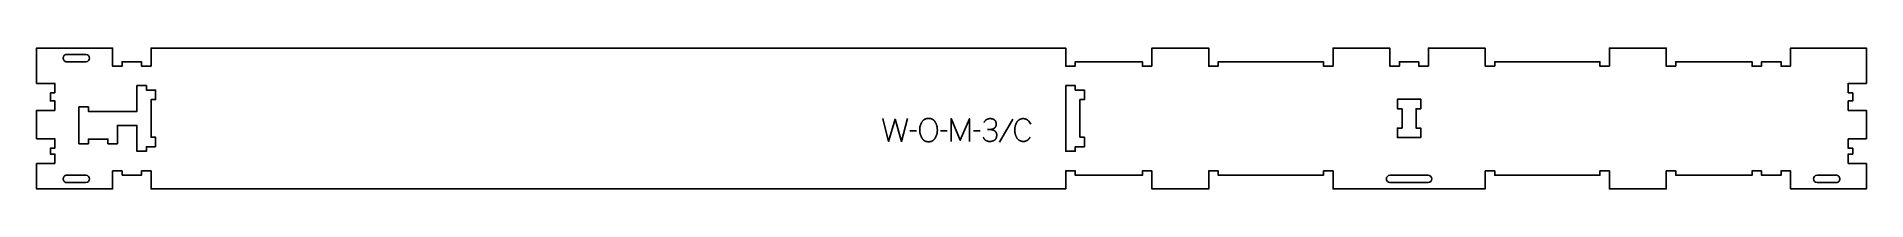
# Model space of a CAD drawing. Extents: x -1168 to 1231, y -93 to 93.
import ezdxf

# ---------------------------------------------------------------- set-up
doc = ezdxf.new("R2010")
doc.units = 0
for name, color, linetype in [('1_ANYTOOL_1MMDEEP_LABELS_S', 2, 'CONTINUOUS'), ('3_ANYTOOL_CUTTHROUGH_INSID', 4, 'CONTINUOUS'), ('4_ANYTOOL_CUTTHROUGH_OUTSI', 5, 'CONTINUOUS')]:
    doc.layers.add(name, color=color, linetype=linetype)

msp = doc.modelspace()

# ---------------------------------------------------------------- linework, layer by layer
at = {"layer": '1_ANYTOOL_1MMDEEP_LABELS_S'}
for p, q in [((-14.2, -16.1), (-23, -16.2)), ((25.8, -16.1), (17, -16.2)), ((69.3, -16.1), (60.5, -16.2)), ((111.8, -0.5), (94.6, -31.2))]:
    msp.add_line(p, q, dxfattribs=at)
msp.add_lwpolyline([(1.8, 0.3), (2.2, 0.3), (2.6, 0.3), (2.9, 0.3), (3.1, 0.3), (3.3, 0.2), (3.5, 0.2), (3.6, 0.2), (3.8, 0.2), (4, 0.1), (4.1, 0.1), (4.3, 0.1), (4.5, 0), (4.6, 0), (4.8, -0.1), (4.9, -0.1), (5.1, -0.2), (5.2, -0.2), (5.4, -0.3), (5.5, -0.4), (5.7, -0.4), (5.8, -0.5), (6, -0.6), (6.1, -0.6), (6.3, -0.7), (6.4, -0.8), (6.5, -0.9), (6.7, -1), (6.8, -1.1), (7.2, -1.3), (7.5, -1.5), (7.7, -1.7), (7.9, -1.9), (8.2, -2.1), (8.4, -2.4), (8.6, -2.6), (8.8, -2.8), (9.1, -3.1), (9.3, -3.3), (9.5, -3.5), (9.7, -3.8), (9.8, -4.1), (10, -4.3), (10.2, -4.6), (10.5, -5.2), (10.7, -5.5), (10.9, -5.8), (11, -6.1), (11.2, -6.4), (11.3, -6.7), (11.4, -7), (11.5, -7.3), (11.7, -7.6), (11.8, -7.9), (11.9, -8.2), (12, -8.6), (12.1, -8.9), (12.2, -9.2), (12.3, -9.6), (12.5, -10.6), (12.6, -11.3), (12.7, -11.9), (12.8, -12.6), (12.9, -13.2), (12.9, -13.9), (13, -14.5), (13, -15.2), (13, -15.8), (12.9, -16.4), (12.9, -17.1), (12.8, -17.7), (12.7, -18.4), (12.6, -19), (12.5, -19.6), (12.3, -20.3), (12.1, -20.9), (11.9, -21.5), (11.7, -22.2), (11.4, -22.8), (11.1, -23.5), (10.9, -24.1), (10.5, -24.7), (10.2, -25.4), (10, -25.7), (9.8, -26), (9.7, -26.3), (9.5, -26.6), (9.3, -26.8), (9.1, -27.1), (8.8, -27.4), (8.6, -27.6), (8.5, -27.7), (8.4, -27.8), (8.3, -28), (8.2, -28.1), (8.1, -28.2), (7.9, -28.3), (7.8, -28.4), (7.7, -28.5), (7.6, -28.6), (7.4, -28.7), (7.3, -28.8), (7.2, -28.9), (7.1, -28.9), (6.9, -29), (6.8, -29.1), (6.7, -29.2), (6.5, -29.3), (6.4, -29.4), (6.2, -29.4), (6.1, -29.5), (6, -29.6), (5.8, -29.6), (5.7, -29.7), (5.5, -29.8), (5.4, -29.8), (5.2, -29.9), (5.1, -29.9), (4.9, -30), (4.6, -30.1), (4.3, -30.2), (4, -30.2), (3.6, -30.3), (3.3, -30.3), (2.9, -30.4), (2.6, -30.4), (2.2, -30.5), (1.9, -30.5), (1.5, -30.5), (1.1, -30.5), (0.7, -30.5), (0.4, -30.4), (0, -30.4), (-0.3, -30.3), (-0.7, -30.3), (-1, -30.2), (-1.4, -30.1), (-1.7, -30.1), (-2, -30), (-2.2, -29.9), (-2.3, -29.9), (-2.5, -29.8), (-2.7, -29.7), (-2.8, -29.7), (-3, -29.6), (-3.1, -29.5), (-3.3, -29.5), (-3.4, -29.4), (-3.5, -29.3), (-3.7, -29.3), (-3.8, -29.2), (-4, -29.1), (-4.1, -29), (-4.2, -28.9), (-4.4, -28.8), (-4.5, -28.7), (-4.6, -28.6), (-4.8, -28.5), (-4.9, -28.4), (-5, -28.3), (-5.1, -28.2), (-5.3, -28.1), (-5.4, -28), (-5.5, -27.9), (-5.6, -27.8), (-5.7, -27.7), (-5.9, -27.6), (-6, -27.4), (-6.1, -27.3), (-6.3, -27), (-6.5, -26.8), (-6.7, -26.5), (-6.9, -26.2), (-7.1, -25.9), (-7.3, -25.6), (-7.5, -25.3), (-7.8, -24.6), (-8.1, -24), (-8.4, -23.3), (-8.7, -22.7), (-8.9, -22), (-9.1, -21.4), (-9.3, -20.7), (-9.5, -20.1), (-9.7, -19.4), (-9.8, -18.8), (-9.9, -18.1), (-10, -17.5), (-10.1, -16.8), (-10.2, -16.2), (-10.2, -15.5), (-10.2, -14.9), (-10.2, -14.2), (-10.2, -13.5), (-10.1, -12.8), (-10, -12.1), (-9.9, -11.5), (-9.8, -10.8), (-9.7, -10.1), (-9.5, -9.5), (-9.3, -8.8), (-9.1, -8.2), (-8.8, -7.6), (-8.6, -6.9), (-8.3, -6.3), (-8, -5.7), (-7.7, -5.1), (-7.3, -4.5), (-7.1, -4.2), (-7, -3.9), (-6.8, -3.6), (-6.5, -3.4), (-6.3, -3.1), (-6.1, -2.9), (-5.9, -2.6), (-5.7, -2.4), (-5.5, -2.3), (-5.4, -2.2), (-5.3, -2.1), (-5.2, -1.9), (-5.1, -1.8), (-4.9, -1.7), (-4.8, -1.6), (-4.7, -1.5), (-4.5, -1.5), (-4.4, -1.4), (-4.3, -1.3), (-4.1, -1.2), (-4, -1.1), (-3.9, -1), (-3.7, -0.9), (-3.6, -0.9), (-3.4, -0.8), (-3.3, -0.7), (-3, -0.6), (-2.7, -0.5), (-2.4, -0.3), (-2.1, -0.2), (-1.7, -0.1), (-1.4, 0), (-1.1, 0), (-0.7, 0.1), (-0.4, 0.2), (0, 0.2), (0.3, 0.3), (0.7, 0.3), (1.1, 0.3), (1.5, 0.3)], close=True, dxfattribs=at)
for points in [[(-58.6, 0), (-50.9, -30), (-42.4, -0.9), (-33.9, -30), (-26.4, 0)], [(30.9, -30), (30.9, 0), (42.9, -28.4), (54.9, -0.1), (54.9, -30)], [(81.4, -14.2), (81.8, -14.3), (82.3, -14.3), (82.7, -14.3), (83.1, -14.4), (83.5, -14.5), (83.9, -14.6), (84.4, -14.6), (84.8, -14.8), (85.2, -14.9), (85.6, -15), (86, -15.1), (86.3, -15.3), (86.7, -15.4), (87.1, -15.6), (87.5, -15.8), (87.9, -16), (88, -16.1), (88.2, -16.2), (88.3, -16.2), (88.4, -16.3), (88.5, -16.4), (88.5, -16.4), (88.6, -16.5), (88.7, -16.5), (88.8, -16.6), (88.9, -16.7), (88.9, -16.7), (89, -16.8), (89.1, -16.8), (89.1, -16.9), (89.2, -17), (89.3, -17.1), (89.4, -17.1), (89.4, -17.2), (89.5, -17.3), (89.5, -17.3), (89.6, -17.4), (89.7, -17.5), (89.7, -17.6), (89.8, -17.6), (89.8, -17.7), (89.9, -17.8), (89.9, -17.9), (90, -18), (90, -18.1), (90.1, -18.2), (90.1, -18.2), (90.2, -18.3), (90.2, -18.4), (90.2, -18.5), (90.3, -18.6), (90.3, -18.7), (90.4, -18.9), (90.5, -19.1), (90.5, -19.3), (90.6, -19.5), (90.6, -19.7), (90.7, -19.9), (90.7, -20.1), (90.7, -20.4), (90.8, -20.6), (90.8, -20.8), (90.8, -21.1), (90.8, -21.3), (90.8, -21.6), (90.8, -21.8), (90.8, -22.1), (90.8, -22.4), (90.8, -22.6), (90.8, -22.9), (90.7, -23.2), (90.7, -23.4), (90.7, -23.6), (90.6, -23.9), (90.6, -24.1), (90.5, -24.4), (90.5, -24.6), (90.4, -24.8), (90.3, -25), (90.3, -25.2), (90.2, -25.4), (90.1, -25.6), (90, -25.8), (89.9, -26), (89.8, -26.2), (89.7, -26.4), (89.6, -26.5), (89.5, -26.7), (89.4, -26.9), (89.3, -27), (89.2, -27.2), (89, -27.4), (89, -27.4), (88.9, -27.5), (88.8, -27.6), (88.8, -27.6), (88.7, -27.7), (88.6, -27.8), (88.6, -27.8), (88.5, -27.9), (88.3, -28), (88.2, -28.1), (88, -28.3), (87.8, -28.4), (87.7, -28.5), (87.5, -28.6), (87.3, -28.7), (87.2, -28.8), (87, -28.9), (86.8, -29), (86.6, -29.1), (86.4, -29.2), (86.2, -29.2), (86, -29.3), (85.8, -29.4), (85.6, -29.4), (85.4, -29.5), (85.2, -29.6), (85, -29.6), (84.7, -29.7), (84.5, -29.7), (84.3, -29.8), (84.1, -29.8), (83.8, -29.8), (83.6, -29.9), (83.1, -29.9), (82.6, -30), (82.1, -30), (81.6, -30), (81.2, -30), (80.8, -30), (80.4, -29.9), (80.1, -29.9), (79.7, -29.9), (79.6, -29.8), (79.4, -29.8), (79.2, -29.8), (79, -29.7), (78.9, -29.7), (78.7, -29.6), (78.6, -29.6), (78.4, -29.5), (78.2, -29.5), (78.1, -29.4), (77.9, -29.4), (77.8, -29.3), (77.6, -29.3), (77.5, -29.2), (77.3, -29.1), (77.2, -29.1), (77, -29), (76.9, -28.9), (76.8, -28.8), (76.6, -28.7), (76.5, -28.7), (76.4, -28.6), (76.2, -28.5), (76.1, -28.4), (76, -28.3), (75.9, -28.2), (75.7, -28.1), (75.6, -28), (75.5, -27.9), (75.4, -27.8), (75.3, -27.7), (75.2, -27.5), (75, -27.4), (74.9, -27.3), (74.8, -27.2), (74.7, -27.1), (74.6, -26.9), (74.5, -26.8), (74.4, -26.7), (74.3, -26.5), (74.2, -26.4), (74.1, -26.2), (74, -26.1), (73.9, -25.9), (73.8, -25.6), (73.6, -25.3), (73.4, -25), (73.3, -24.7), (73.2, -24.3)], [(74.3, -4.9), (74.4, -4.6), (74.6, -4.3), (74.8, -4), (74.9, -3.8), (75.1, -3.5), (75.3, -3.3), (75.5, -3), (75.6, -2.9), (75.7, -2.8), (75.8, -2.7), (75.9, -2.5), (76, -2.4), (76.1, -2.3), (76.2, -2.2), (76.4, -2.1), (76.5, -2), (76.6, -1.9), (76.7, -1.8), (76.8, -1.7), (76.9, -1.6), (77.1, -1.6), (77.2, -1.5), (77.3, -1.4), (77.4, -1.3), (77.6, -1.2), (77.7, -1.2), (77.8, -1.1), (77.9, -1), (78.1, -0.9), (78.2, -0.9), (78.4, -0.8), (78.5, -0.8), (78.6, -0.7), (78.8, -0.6), (78.9, -0.6), (79.1, -0.5), (79.2, -0.5), (79.4, -0.4), (79.5, -0.4), (79.8, -0.3), (80.1, -0.2), (80.4, -0.2), (80.8, -0.1), (81.1, -0.1), (81.4, 0), (81.8, 0), (82.1, 0), (82.5, 0), (82.7, 0), (82.9, 0), (83.1, 0), (83.3, 0), (83.5, 0), (83.7, -0.1), (83.9, -0.1), (84.1, -0.1), (84.3, -0.1), (84.4, -0.2), (84.6, -0.2), (84.8, -0.3), (85, -0.3), (85.2, -0.4), (85.3, -0.4), (85.5, -0.5), (85.7, -0.5), (85.9, -0.6), (86, -0.7), (86.2, -0.7), (86.3, -0.8), (86.5, -0.9), (86.7, -1), (86.8, -1.1), (87, -1.2), (87.1, -1.2), (87.3, -1.3), (87.4, -1.4), (87.5, -1.5), (87.7, -1.7), (87.8, -1.8), (87.9, -1.9), (88.1, -2), (88.2, -2.1), (88.3, -2.3), (88.4, -2.4), (88.6, -2.5), (88.7, -2.6), (88.8, -2.8), (88.9, -2.9), (89, -3.1), (89.1, -3.2), (89.2, -3.4), (89.2, -3.5), (89.3, -3.7), (89.4, -3.8), (89.5, -4), (89.5, -4.2), (89.6, -4.3), (89.7, -4.5), (89.7, -4.7), (89.8, -4.9), (89.8, -5), (89.9, -5.2), (89.9, -5.4), (89.9, -5.6), (90, -5.8), (90, -6), (90, -6.2), (90, -6.4), (90, -6.6), (90, -6.8), (90, -7), (90, -7.6), (90, -7.9), (90, -8.2), (90, -8.6), (89.9, -8.9), (89.9, -9), (89.9, -9.1), (89.9, -9.3), (89.8, -9.4), (89.8, -9.6), (89.8, -9.7), (89.7, -9.8), (89.7, -10), (89.6, -10.1), (89.6, -10.2), (89.5, -10.3), (89.5, -10.4), (89.4, -10.6), (89.4, -10.7), (89.3, -10.8), (89.3, -10.9), (89.2, -11), (89.2, -11.1), (89.1, -11.2), (89, -11.3), (89, -11.4), (88.9, -11.5), (88.7, -11.7), (88.6, -11.8), (88.4, -12), (88.3, -12.2), (88.2, -12.2), (88.1, -12.3), (88, -12.4), (87.9, -12.5), (87.9, -12.5), (87.8, -12.6), (87.7, -12.7), (87.6, -12.7), (87.5, -12.8), (87.4, -12.9), (87.3, -12.9), (87.2, -13), (87.1, -13), (87, -13.1), (86.9, -13.1), (86.8, -13.2), (86.7, -13.2), (86.6, -13.3), (86.5, -13.3), (86.4, -13.4), (86.3, -13.4), (86.2, -13.5), (86, -13.5), (85.8, -13.6), (85.6, -13.7), (85.4, -13.7), (85.1, -13.8), (84.9, -13.9), (84.7, -13.9), (84.5, -14), (84.2, -14), (84, -14), (83.8, -14.1), (83.5, -14.1), (83.3, -14.1), (83, -14.2), (82.8, -14.2), (82.5, -14.2), (82.3, -14.2), (78.6, -14.2)]]:
    msp.add_lwpolyline(points, dxfattribs=at)
msp.add_lwpolyline([(135.4, -7.5, 0.131103), (131.7, -2.1), (131.5, -2), (131.3, -1.9), (131.2, -1.8), (131, -1.6), (130.9, -1.5), (130.7, -1.4), (130.5, -1.3), (130.3, -1.2), (130.2, -1.1), (130, -1), (129.8, -0.9), (129.6, -0.8), (129.5, -0.8), (129.3, -0.7), (129.1, -0.6), (128.9, -0.5), (128.7, -0.5), (128.5, -0.4), (128.3, -0.4), (128.1, -0.3), (127.9, -0.3), (127.7, -0.2), (127.5, -0.2), (127.3, -0.1), (127.1, -0.1), (126.9, -0.1), (126.7, -0.1), (126.5, 0), (126.2, 0), (126, 0), (125.8, 0), (125.6, 0), (125.2, 0), (124.9, 0), (124.6, 0), (124.2, -0.1), (123.9, -0.1), (123.6, -0.2), (123.3, -0.2), (123, -0.3), (122.7, -0.4), (122.4, -0.5), (122.1, -0.6), (121.8, -0.7), (121.5, -0.8), (121.4, -0.8), (121.2, -0.9), (121.1, -1), (121, -1), (120.8, -1.1), (120.7, -1.2), (120.6, -1.3), (120.5, -1.3), (120.3, -1.4), (120.2, -1.5), (120.1, -1.6), (120, -1.7), (119.7, -1.8), (119.5, -2), (119.2, -2.2), (119, -2.4), (118.8, -2.7), (118.6, -2.9), (118.4, -3.1), (118.2, -3.4), (118, -3.6), (117.8, -3.9), (117.6, -4.1), (117.4, -4.4), (117.2, -4.7), (116.9, -5.3), (116.6, -5.9), (116.3, -6.5), (116, -7.1), (115.7, -7.7), (115.5, -8.4), (115.3, -9), (115.1, -9.6), (115, -10.3), (114.8, -10.9), (114.7, -11.6), (114.6, -12.3), (114.5, -12.9), (114.5, -13.6), (114.4, -14.3), (114.4, -15), (114.4, -15.7), (114.5, -16.4), (114.5, -17.1), (114.6, -17.8), (114.7, -18.4), (114.8, -19.1), (115, -19.7), (115.1, -20.4), (115.3, -21), (115.5, -21.7), (115.8, -22.3), (116, -22.9), (116.3, -23.5), (116.6, -24.1), (116.9, -24.7), (117.3, -25.3), (117.4, -25.6), (117.6, -25.9), (117.8, -26.2), (118, -26.4), (118.2, -26.7), (118.4, -26.9), (118.7, -27.1), (118.9, -27.4), (119.1, -27.6), (119.3, -27.8), (119.6, -28), (119.8, -28.2), (119.9, -28.3), (120.1, -28.4), (120.2, -28.4), (120.3, -28.5), (120.5, -28.6), (120.6, -28.7), (120.7, -28.8), (120.9, -28.8), (121.1, -29), (121.4, -29.1), (121.7, -29.2), (122, -29.3), (122.3, -29.4), (122.6, -29.5), (122.9, -29.6), (123.2, -29.7), (123.5, -29.8), (123.8, -29.8), (124.2, -29.9), (124.5, -29.9), (124.9, -30), (125.2, -30), (125.6, -30), (125.9, -30), (126.3, -30), (126.7, -30), (126.9, -30), (127, -29.9), (127.2, -29.9), (127.4, -29.9), (127.6, -29.9), (127.7, -29.8), (127.9, -29.8), (128.1, -29.8), (128.3, -29.7), (128.4, -29.7), (128.6, -29.6), (128.8, -29.6), (128.9, -29.5), (129.1, -29.5), (129.2, -29.4), (129.4, -29.4), (129.6, -29.3), (129.7, -29.2), (129.9, -29.2), (130, -29.1), (130.2, -29), (130.3, -28.9), (130.4, -28.8), (130.6, -28.8), (130.7, -28.7), (130.9, -28.6), (131, -28.5), (131.1, -28.4), (131.4, -28.2), (131.7, -28), (131.9, -27.7), (132.2, -27.5), (132.4, -27.3), (132.7, -27), (132.9, -26.8), (133.1, -26.5), (133.3, -26.2), (133.6, -26), (133.8, -25.7), (134, -25.4), (134.2, -25.1), (134.4, -24.8), (134.6, -24.5), (134.7, -24.2)], format="xyb", dxfattribs=at)
at = {"layer": '3_ANYTOOL_CUTTHROUGH_INSID'}
for points in [[(-1103.5, 84.4), (-1129.2, 84.4), (-1129.3, 84.4), (-1129.4, 84.4), (-1129.5, 84.4), (-1129.6, 84.4), (-1129.7, 84.4), (-1129.8, 84.4), (-1129.9, 84.3), (-1130, 84.3), (-1130.1, 84.3), (-1130.2, 84.3), (-1130.3, 84.2), (-1130.4, 84.2), (-1130.5, 84.2), (-1130.6, 84.1), (-1130.7, 84.1), (-1130.8, 84.1), (-1130.9, 84), (-1131, 84), (-1131.1, 83.9), (-1131.2, 83.9), (-1131.2, 83.8), (-1131.3, 83.7), (-1131.4, 83.7), (-1131.5, 83.6), (-1131.6, 83.5), (-1131.7, 83.5), (-1131.8, 83.4), (-1131.8, 83.3), (-1131.9, 83.2), (-1132, 83.1), (-1132.1, 83.1), (-1132.1, 83), (-1132.2, 82.9), (-1132.3, 82.8), (-1132.3, 82.7), (-1132.4, 82.6), (-1132.5, 82.5), (-1132.5, 82.4), (-1132.6, 82.3), (-1132.6, 82.2), (-1132.7, 82.1), (-1132.7, 82), (-1132.8, 81.9), (-1132.8, 81.8), (-1132.9, 81.7), (-1132.9, 81.6), (-1132.9, 81.5), (-1133, 81.4), (-1133, 81.3), (-1133, 81.2), (-1133.1, 81.1), (-1133.1, 81), (-1133.1, 80.8), (-1133.1, 80.7), (-1133.2, 80.6), (-1133.2, 80.5), (-1133.2, 80.4), (-1133.2, 80.3), (-1133.2, 80.2), (-1133.2, 80.1), (-1133.2, 80), (-1133.2, 79.9), (-1133.2, 79.8), (-1133.2, 79.7), (-1133.2, 79.6), (-1133.2, 79.5), (-1133.2, 79.3), (-1133.2, 79.2), (-1133.2, 79.1), (-1133.2, 79), (-1133.2, 78.9), (-1133.2, 78.8), (-1133.2, 78.7), (-1133.1, 78.6), (-1133.1, 78.5), (-1133.1, 78.4), (-1133.1, 78.3), (-1133, 78.2), (-1133, 78.1), (-1133, 77.9), (-1132.9, 77.8), (-1132.9, 77.7), (-1132.9, 77.6), (-1132.8, 77.5), (-1132.8, 77.4), (-1132.7, 77.3), (-1132.7, 77.2), (-1132.6, 77.1), (-1132.6, 77), (-1132.5, 76.9), (-1132.5, 76.8), (-1132.4, 76.7), (-1132.3, 76.6), (-1132.3, 76.5), (-1132.2, 76.4), (-1132.1, 76.4), (-1132.1, 76.3), (-1132, 76.2), (-1131.9, 76.1), (-1131.8, 76), (-1131.8, 75.9), (-1131.7, 75.9), (-1131.6, 75.8), (-1131.5, 75.7), (-1131.4, 75.7), (-1131.3, 75.6), (-1131.2, 75.5), (-1131.2, 75.5), (-1131.1, 75.4), (-1131, 75.4), (-1130.9, 75.3), (-1130.8, 75.3), (-1130.7, 75.2), (-1130.6, 75.2), (-1130.5, 75.1), (-1130.4, 75.1), (-1130.3, 75.1), (-1130.2, 75.1), (-1130.1, 75), (-1130, 75), (-1129.9, 75), (-1129.8, 75), (-1129.7, 74.9), (-1129.6, 74.9), (-1129.5, 74.9), (-1129.4, 74.9), (-1129.3, 74.9), (-1129.2, 74.9), (-1103.5, 74.9, 1)], [(-1103.5, -84.1, 1), (-1103.5, -74.6), (-1129.2, -74.6), (-1129.3, -74.6), (-1129.4, -74.6), (-1129.5, -74.6), (-1129.6, -74.6), (-1129.7, -74.6), (-1129.8, -74.6), (-1129.9, -74.7), (-1130, -74.7), (-1130.1, -74.7), (-1130.2, -74.7), (-1130.3, -74.8), (-1130.4, -74.8), (-1130.5, -74.8), (-1130.6, -74.9), (-1130.7, -74.9), (-1130.8, -74.9), (-1130.9, -75), (-1131, -75), (-1131.1, -75.1), (-1131.2, -75.1), (-1131.2, -75.2), (-1131.3, -75.3), (-1131.4, -75.3), (-1131.5, -75.4), (-1131.6, -75.5), (-1131.7, -75.5), (-1131.8, -75.6), (-1131.8, -75.7), (-1131.9, -75.8), (-1132, -75.9), (-1132.1, -75.9), (-1132.1, -76), (-1132.2, -76.1), (-1132.3, -76.2), (-1132.3, -76.3), (-1132.4, -76.4), (-1132.5, -76.5), (-1132.5, -76.6), (-1132.6, -76.7), (-1132.6, -76.8), (-1132.7, -76.9), (-1132.7, -77), (-1132.8, -77.1), (-1132.8, -77.2), (-1132.9, -77.3), (-1132.9, -77.4), (-1132.9, -77.5), (-1133, -77.6), (-1133, -77.7), (-1133, -77.8), (-1133.1, -77.9), (-1133.1, -78), (-1133.1, -78.2), (-1133.1, -78.3), (-1133.2, -78.4), (-1133.2, -78.5), (-1133.2, -78.6), (-1133.2, -78.7), (-1133.2, -78.8), (-1133.2, -78.9), (-1133.2, -79), (-1133.2, -79.1), (-1133.2, -79.2), (-1133.2, -79.3), (-1133.2, -79.4), (-1133.2, -79.5), (-1133.2, -79.7), (-1133.2, -79.8), (-1133.2, -79.9), (-1133.2, -80), (-1133.2, -80.1), (-1133.2, -80.2), (-1133.2, -80.3), (-1133.1, -80.4), (-1133.1, -80.5), (-1133.1, -80.6), (-1133.1, -80.7), (-1133, -80.8), (-1133, -80.9), (-1133, -81.1), (-1132.9, -81.2), (-1132.9, -81.3), (-1132.9, -81.4), (-1132.8, -81.5), (-1132.8, -81.6), (-1132.7, -81.7), (-1132.7, -81.8), (-1132.6, -81.9), (-1132.6, -82), (-1132.5, -82.1), (-1132.5, -82.2), (-1132.4, -82.3), (-1132.3, -82.4), (-1132.3, -82.5), (-1132.2, -82.6), (-1132.1, -82.6), (-1132.1, -82.7), (-1132, -82.8), (-1131.9, -82.9), (-1131.8, -83), (-1131.8, -83.1), (-1131.7, -83.1), (-1131.6, -83.2), (-1131.5, -83.3), (-1131.4, -83.3), (-1131.3, -83.4), (-1131.2, -83.5), (-1131.2, -83.5), (-1131.1, -83.6), (-1131, -83.6), (-1130.9, -83.7), (-1130.8, -83.7), (-1130.7, -83.8), (-1130.6, -83.8), (-1130.5, -83.9), (-1130.4, -83.9), (-1130.3, -83.9), (-1130.2, -83.9), (-1130.1, -84), (-1130, -84), (-1129.9, -84), (-1129.8, -84), (-1129.7, -84.1), (-1129.6, -84.1), (-1129.5, -84.1), (-1129.4, -84.1), (-1129.3, -84.1), (-1129.2, -84.1)], [(606.5, -84.1), (656.5, -84.1, 1), (656.5, -74.6), (606.5, -74.6, 1)], [(1166.5, -84.1), (1192.2, -84.1), (1192.3, -84.1), (1192.4, -84.1), (1192.5, -84.1), (1192.6, -84.1), (1192.7, -84.1), (1192.8, -84), (1192.9, -84), (1193, -84), (1193.1, -84), (1193.2, -83.9), (1193.3, -83.9), (1193.4, -83.9), (1193.5, -83.9), (1193.6, -83.8), (1193.7, -83.8), (1193.8, -83.7), (1193.9, -83.7), (1194, -83.6), (1194.1, -83.6), (1194.2, -83.5), (1194.3, -83.5), (1194.4, -83.4), (1194.4, -83.3), (1194.5, -83.3), (1194.6, -83.2), (1194.7, -83.1), (1194.8, -83.1), (1194.9, -83), (1194.9, -82.9), (1195, -82.8), (1195.1, -82.7), (1195.2, -82.6), (1195.2, -82.6), (1195.3, -82.5), (1195.4, -82.4), (1195.4, -82.3), (1195.5, -82.2), (1195.5, -82.1), (1195.6, -82), (1195.6, -81.9), (1195.7, -81.8), (1195.8, -81.7), (1195.8, -81.6), (1195.8, -81.5), (1195.9, -81.4), (1195.9, -81.3), (1196, -81.2), (1196, -81.1), (1196, -80.9), (1196.1, -80.8), (1196.1, -80.7), (1196.1, -80.6), (1196.1, -80.5), (1196.2, -80.4), (1196.2, -80.3), (1196.2, -80.2), (1196.2, -80.1), (1196.2, -80), (1196.2, -79.9), (1196.2, -79.8), (1196.2, -79.7), (1196.3, -79.5), (1196.3, -79.4), (1196.3, -79.3), (1196.3, -79.2), (1196.3, -79.1), (1196.2, -79), (1196.2, -78.9), (1196.2, -78.8), (1196.2, -78.7), (1196.2, -78.6), (1196.2, -78.5), (1196.2, -78.4), (1196.2, -78.3), (1196.1, -78.2), (1196.1, -78), (1196.1, -77.9), (1196.1, -77.8), (1196, -77.7), (1196, -77.6), (1196, -77.5), (1195.9, -77.4), (1195.9, -77.3), (1195.8, -77.2), (1195.8, -77.1), (1195.8, -77), (1195.7, -76.9), (1195.6, -76.8), (1195.6, -76.7), (1195.5, -76.6), (1195.5, -76.5), (1195.4, -76.4), (1195.4, -76.3), (1195.3, -76.2), (1195.2, -76.1), (1195.2, -76), (1195.1, -75.9), (1195, -75.9), (1194.9, -75.8), (1194.9, -75.7), (1194.8, -75.6), (1194.7, -75.5), (1194.6, -75.5), (1194.5, -75.4), (1194.4, -75.3), (1194.4, -75.3), (1194.3, -75.2), (1194.2, -75.1), (1194.1, -75.1), (1194, -75), (1193.9, -75), (1193.8, -74.9), (1193.7, -74.9), (1193.6, -74.9), (1193.5, -74.8), (1193.4, -74.8), (1193.3, -74.8), (1193.2, -74.7), (1193.1, -74.7), (1193, -74.7), (1192.9, -74.7), (1192.8, -74.6), (1192.7, -74.6), (1192.6, -74.6), (1192.5, -74.6), (1192.4, -74.6), (1192.3, -74.6), (1192.2, -74.6), (1166.5, -74.6, 1)]]:
    msp.add_lwpolyline(points, format="xyb", close=True, dxfattribs=at)
for points in [[(-1012.2, -37), (-1012.2, -24.5), (-1018.2, -24.5), (-1018.2, 25), (-1012.2, 25), (-1012.2, 37.5), (-1024.2, 37.5), (-1024.2, 43.5), (-1036.7, 43.5), (-1036.7, 9.5), (-1100.2, 9.5), (-1100.2, 15.5), (-1112.7, 15.5), (-1112.7, -33), (-1100.2, -33), (-1100.2, -27), (-1074.7, -27), (-1074.7, -33), (-1062.2, -33), (-1062.2, -9), (-1036.7, -9), (-1036.7, -43), (-1024.2, -43), (-1024.2, -37)], [(181.3, 43.5), (193.8, 43.5), (193.8, 37.5), (205.8, 37.5), (205.8, 25), (199.8, 25), (199.8, -24.5), (205.8, -24.5), (205.8, -37), (193.8, -37), (193.8, -43), (181.3, -43)], [(622.3, 13), (622.3, -12.5), (616.3, -12.5), (616.3, -25), (646.8, -25), (646.8, -12.5), (640.8, -12.5), (640.8, 13), (646.8, 13), (646.8, 25.5), (616.3, 25.5), (616.3, 13)]]:
    msp.add_lwpolyline(points, close=True, dxfattribs=at)
at = {"layer": '4_ANYTOOL_CUTTHROUGH_OUTSI'}
msp.add_lwpolyline([(-1056.2, -74.6), (-1056.2, -68.8, 0.414214), (-1056.5, -68.6), (-1068.5, -68.6, 0.414214), (-1068.7, -68.8), (-1068.7, -92.6), (-1168.2, -92.6), (-1168.2, -59.1), (-1144.5, -59.1, 0.414214), (-1144.2, -58.8), (-1144.2, -46.8, 0.414214), (-1144.5, -46.6), (-1150.2, -46.6), (-1150.2, -39), (-1144.5, -39, 0.414214), (-1144.2, -38.7), (-1144.2, -26.7, 0.414214), (-1144.5, -26.5), (-1168.2, -26.5), (-1168.2, 10.9), (-1144.5, 10.9, 0.414214), (-1144.2, 11.2), (-1144.2, 23.2, 0.414214), (-1144.5, 23.4), (-1150.2, 23.4), (-1150.2, 33.9), (-1144.5, 33.9, 0.414214), (-1144.2, 34.2), (-1144.2, 46.2, 0.414214), (-1144.5, 46.4), (-1168.2, 46.4), (-1168.2, 92.9), (-1068.7, 92.9), (-1068.7, 69.2, 0.414214), (-1068.5, 68.9), (-1056.5, 68.9, 0.414214), (-1056.2, 69.2), (-1056.2, 74.9), (-1030.7, 74.9), (-1030.7, 69.2, 0.414214), (-1030.5, 68.9), (-1018.5, 68.9, 0.414214), (-1018.2, 69.2), (-1018.2, 92.9), (181.3, 92.9), (181.3, 69.2, 0.414214), (181.5, 68.9), (193.5, 68.9, 0.414214), (193.8, 69.2), (193.8, 74.9), (281.8, 74.9), (281.8, 69.2, 0.414214), (282, 68.9), (294, 68.9, 0.414214), (294.3, 69.2), (294.3, 92.9), (368.8, 92.9), (368.8, 69.2, 0.414214), (369, 68.9), (381, 68.9, 0.414214), (381.3, 69.2), (381.3, 74.9), (519.3, 74.9), (519.3, 69.2, 0.414214), (519.5, 68.9), (531.5, 68.9, 0.414214), (531.8, 69.2), (531.8, 92.9), (606.3, 92.9), (606.3, 69.2, 0.414214), (606.5, 68.9), (618.5, 68.9, 0.414214), (618.8, 69.2), (618.8, 74.9), (644.3, 74.9), (644.3, 69.2, 0.414214), (644.5, 68.9), (656.5, 68.9, 0.414214), (656.8, 69.2), (656.8, 92.9), (731.3, 92.9), (731.3, 69.2, 0.414214), (731.5, 68.9), (743.5, 68.9, 0.414214), (743.8, 69.2), (743.8, 74.9), (881.8, 74.9), (881.8, 69.2, 0.414214), (882, 68.9), (894, 68.9, 0.414214), (894.3, 69.2), (894.3, 92.9), (968.8, 92.9), (968.8, 69.2, 0.414214), (969, 68.9), (981, 68.9, 0.414214), (981.3, 69.2), (981.3, 74.9), (1081.3, 74.9), (1081.3, 69.2, 0.414214), (1081.5, 68.9), (1093.5, 68.9, 0.414214), (1093.8, 69.2), (1093.8, 74.9), (1119.3, 74.9), (1119.3, 69.2, 0.414214), (1119.5, 68.9), (1131.5, 68.9, 0.414214), (1131.8, 69.2), (1131.8, 92.9), (1231.3, 92.9), (1231.3, 46.4), (1207.5, 46.4, 0.414214), (1207.3, 46.2), (1207.3, 34.2, 0.414214), (1207.5, 33.9), (1213.3, 33.9), (1213.3, 23.4), (1207.5, 23.4, 0.414214), (1207.3, 23.2), (1207.3, 11.2, 0.414214), (1207.5, 10.9), (1231.3, 10.9), (1231.3, -26.5), (1207.5, -26.5, 0.414214), (1207.3, -26.7), (1207.3, -38.7, 0.414214), (1207.5, -39), (1213.3, -39), (1213.3, -46.6), (1207.5, -46.6, 0.414214), (1207.3, -46.8), (1207.3, -58.8, 0.414214), (1207.5, -59.1), (1231.3, -59.1), (1231.3, -92.6), (1131.8, -92.6), (1131.8, -68.8, 0.414214), (1131.5, -68.6), (1119.5, -68.6, 0.414214), (1119.3, -68.8), (1119.3, -74.6), (1093.8, -74.6), (1093.8, -68.8, 0.414214), (1093.5, -68.6), (1081.5, -68.6, 0.414214), (1081.3, -68.8), (1081.3, -74.6), (981.3, -74.6), (981.3, -68.8, 0.414214), (981, -68.6), (969, -68.6, 0.414214), (968.8, -68.8), (968.8, -92.6), (894.3, -92.6), (894.3, -68.8, 0.414214), (894, -68.6), (882, -68.6, 0.414214), (881.8, -68.8), (881.8, -74.6), (743.8, -74.6), (743.8, -68.8, 0.414214), (743.5, -68.6), (731.5, -68.6, 0.414214), (731.3, -68.8), (731.3, -92.6), (531.8, -92.6), (531.8, -68.8, 0.414214), (531.5, -68.6), (519.5, -68.6, 0.414214), (519.3, -68.8), (519.3, -74.6), (381.3, -74.6), (381.3, -68.8, 0.414214), (381, -68.6), (369, -68.6, 0.414214), (368.8, -68.8), (368.8, -92.6), (294.3, -92.6), (294.3, -68.8, 0.414214), (294, -68.6), (282, -68.6, 0.414214), (281.8, -68.8), (281.8, -74.6), (193.8, -74.6), (193.8, -68.8, 0.414214), (193.5, -68.6), (181.5, -68.6, 0.414214), (181.3, -68.8), (181.3, -92.6), (-1018.2, -92.6), (-1018.2, -68.8, 0.414214), (-1018.5, -68.6), (-1030.5, -68.6, 0.414214), (-1030.7, -68.8), (-1030.7, -74.6)], format="xyb", close=True, dxfattribs=at)

doc.saveas('drawing.dxf')
